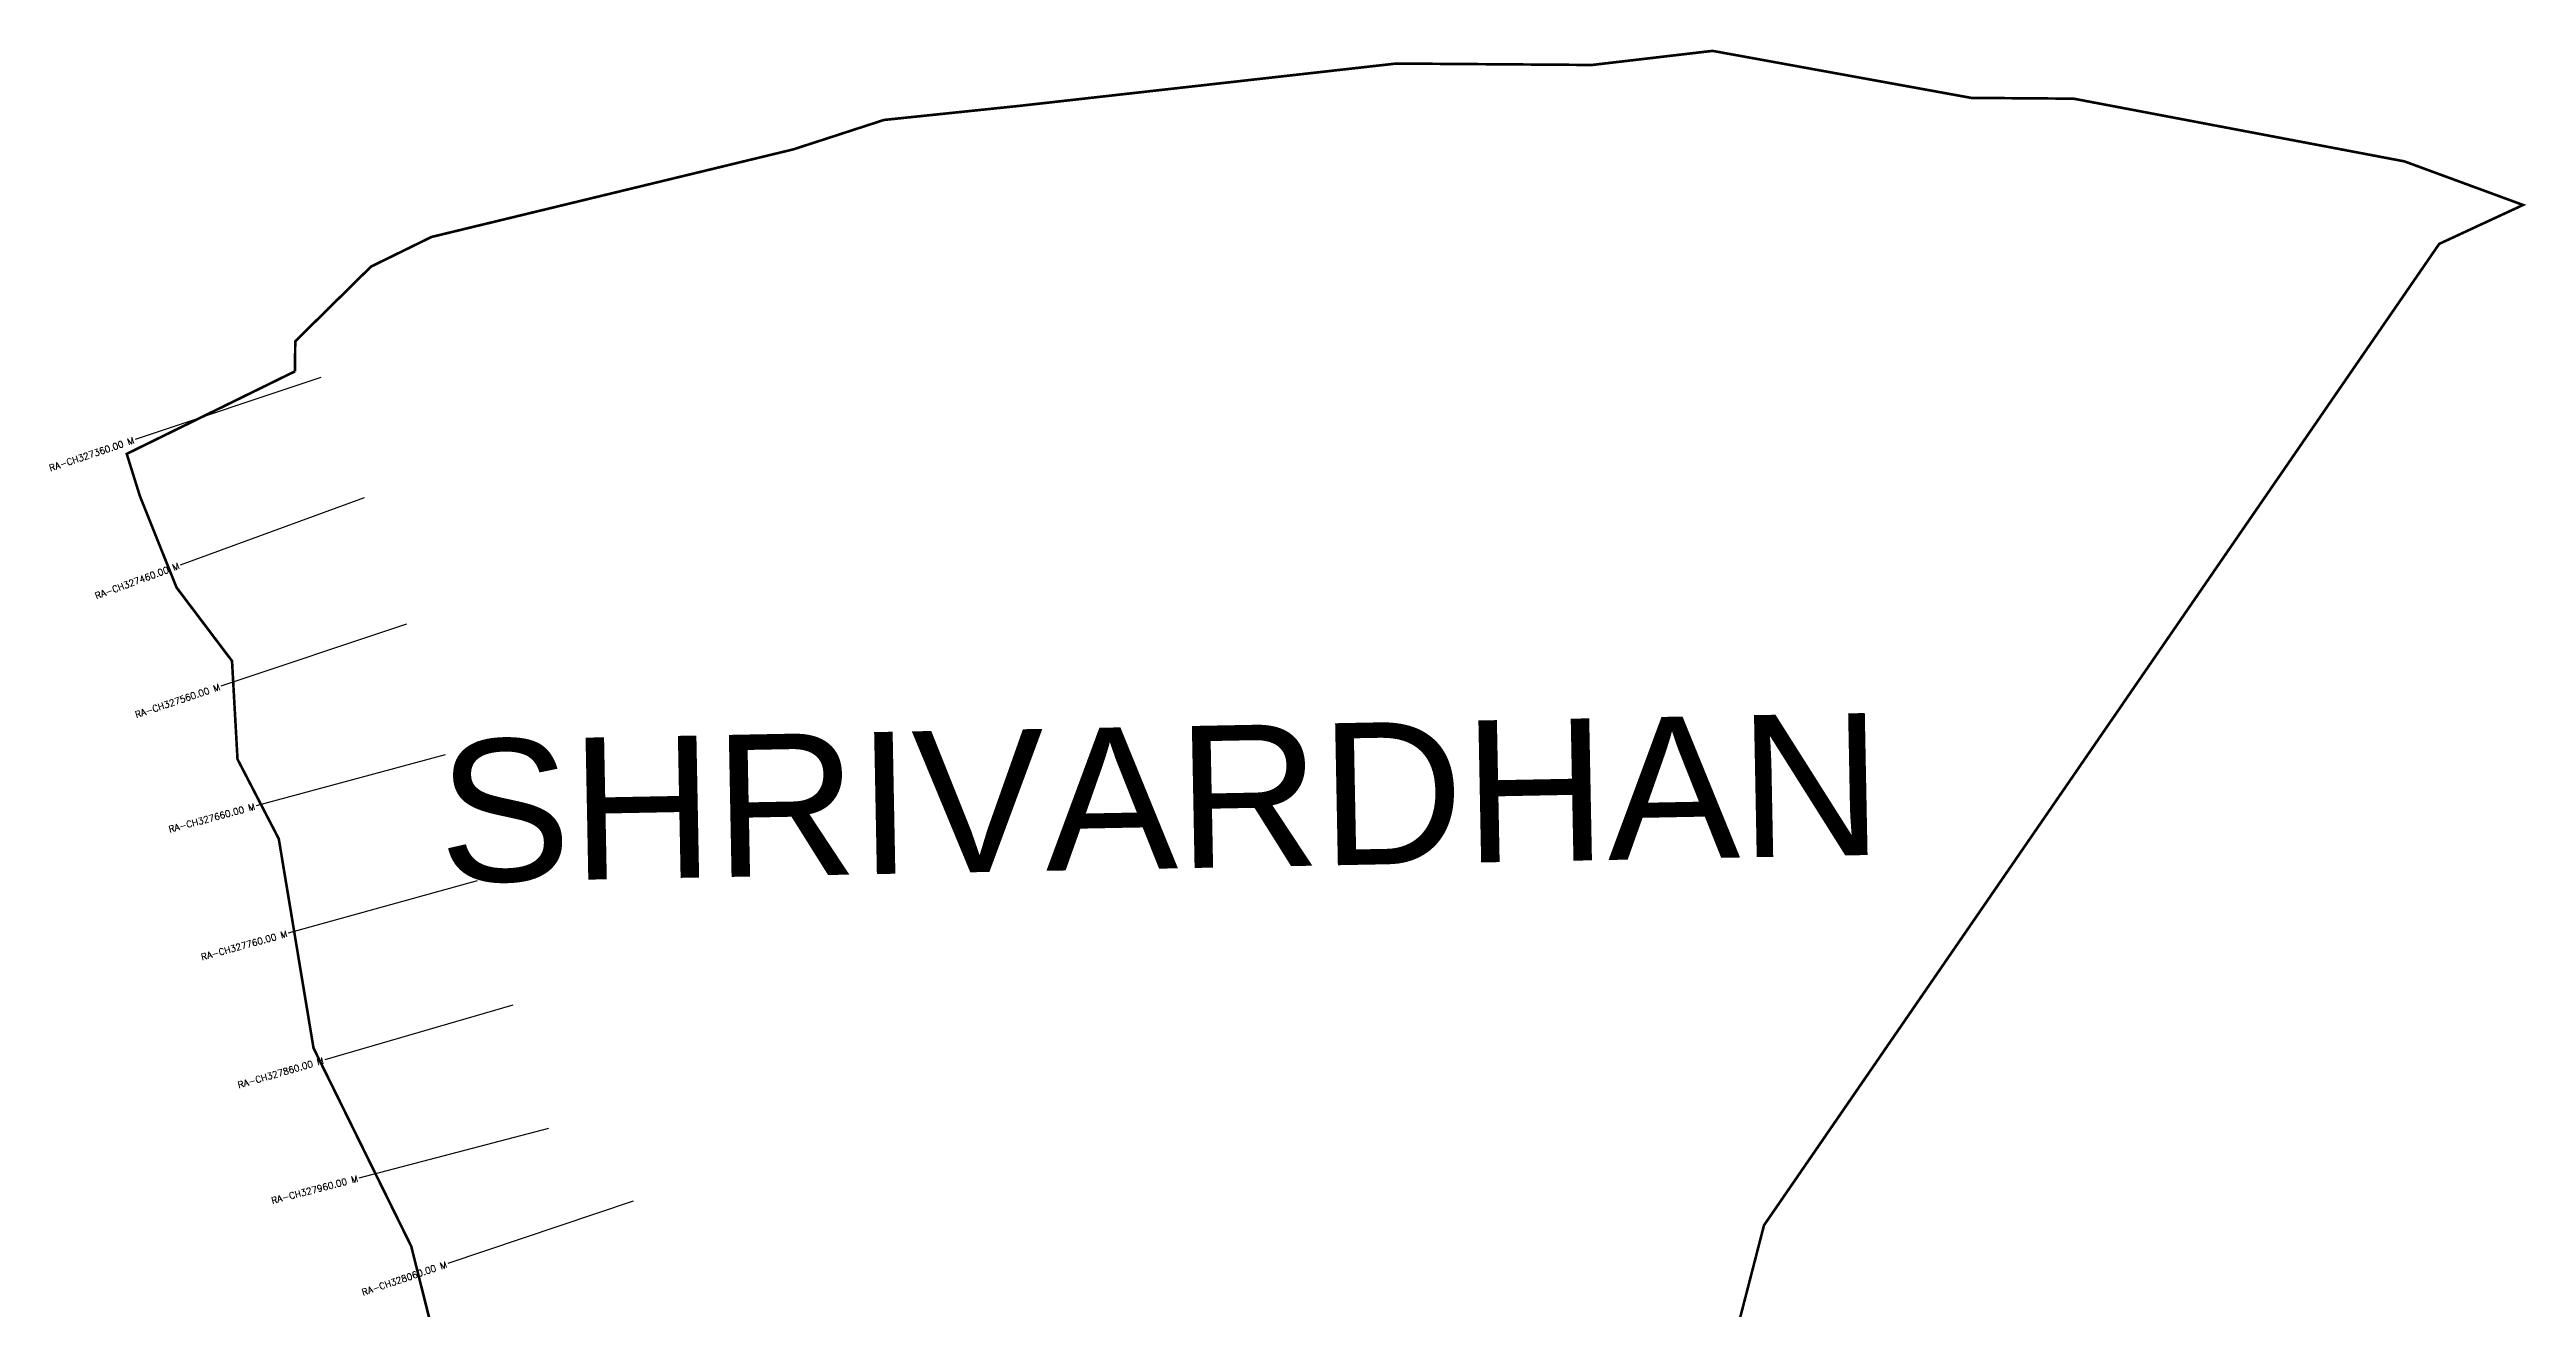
# Model space of a CAD drawing. Header units: metres. Extents: x 289215 to 291111, y 1994034 to 1996610.
# Drawn here: x 289215 to 291111, y 1995645 to 1996610 of the extents above; entities that cross this region are included whole.
import ezdxf
from ezdxf.enums import TextEntityAlignment as Align

# ---------------------------------------------------------------- set-up
doc = ezdxf.new("R2010")
doc.units = ezdxf.units.M
doc.header["$MEASUREMENT"] = 0
for name, color, linetype in [('CS', 134, 'Continuous'), ('CSMark', 6, 'Continuous'), ('VILLAGE NAME', 250, 'Continuous')]:
    doc.layers.add(name, color=color, linetype=linetype)
doc.styles.get("Standard").update_dxf_attribs({"font": 'simplex.shx'})

msp = doc.modelspace()

# ---------------------------------------------------------------- linework, layer by layer
at = {"color": 6, "const_width": 2, "flags": 128}
for points in [[(289403, 1996363.8), (289403.2, 1996386.8), (289461.2, 1996444), (289507.5, 1996466.7), (289784.6, 1996533.8), (289853.9, 1996556.3), (289957.7, 1996567.1), (290246.1, 1996599.5), (290395.9, 1996598.4), (290488.2, 1996609.2), (290686.2, 1996573.2), (290764.6, 1996572.6), (291017.8, 1996524.6), (291108.7, 1996491.2), (291044.5, 1996461.4), (290527.6, 1995709.9), (290480.1, 1995525.9)], [(289538.1, 1995509.9), (289492, 1995693.8), (289417.2, 1995845.6), (289390.6, 1996005.8), (289359, 1996066.8), (289354.8, 1996142), (289312.3, 1996198.3), (289284.3, 1996268.2), (289274.2, 1996300.6), (289403, 1996363.8)]]:
    msp.add_lwpolyline(points, dxfattribs=at)
at = {"layer": 'CS'}
for p, q in [((289422.9, 1996359.2), (289280.6, 1996311.5)), ((289455.9, 1996267), (289315.1, 1996215.4)), ((289488.5, 1996170.3), (289346.3, 1996122.6)), ((289518, 1996070.1), (289373.2, 1996031)), ((289542.4, 1995973.7), (289397.9, 1995933.6)), ((289569.8, 1995878.5), (289425.8, 1995836.5)), ((289597.1, 1995783.9), (289452, 1995746)), ((289662, 1995728.4), (289519.9, 1995680.5))]:
    msp.add_line(p, q, dxfattribs=at)

# ---------------------------------------------------------------- texts
at = {"layer": 'CSMark'}
for s, rotation, p in [('RA-CH327360.00 M', 18.5208, (289279.7, 1996311.2)), ('RA-CH327460.00 M', 20.1215, (289314.2, 1996215.1)), ('RA-CH327560.00 M', 18.5277, (289345.4, 1996122.3)), ('RA-CH327660.00 M', 15.1175, (289372.2, 1996030.7)), ('RA-CH327760.00 M', 15.5057, (289396.9, 1995933.3)), ('RA-CH327860.00 M', 16.2494, (289424.8, 1995836.2)), ('RA-CH327960.00 M', 14.6179, (289451, 1995745.8)), ('RA-CH328060.00 M', 18.6405, (289519, 1995680.1))]:
    msp.add_text(s, height=5, rotation=rotation, dxfattribs=at).set_placement(p, align=Align.MIDDLE_RIGHT)
at = {"layer": 'VILLAGE NAME', "insert": (289511.7, 1996081.1), "char_height": 108.748, "attachment_point": 1, "rotation": 1.1028}
msp.add_mtext_dynamic_manual_height_columns('{\\fArial|b0|i0|c0|p34;SHRIVARDHAN }', width=1068.399, gutter_width=543.7, heights=[112.5], dxfattribs=at)

doc.saveas('drawing.dxf')
